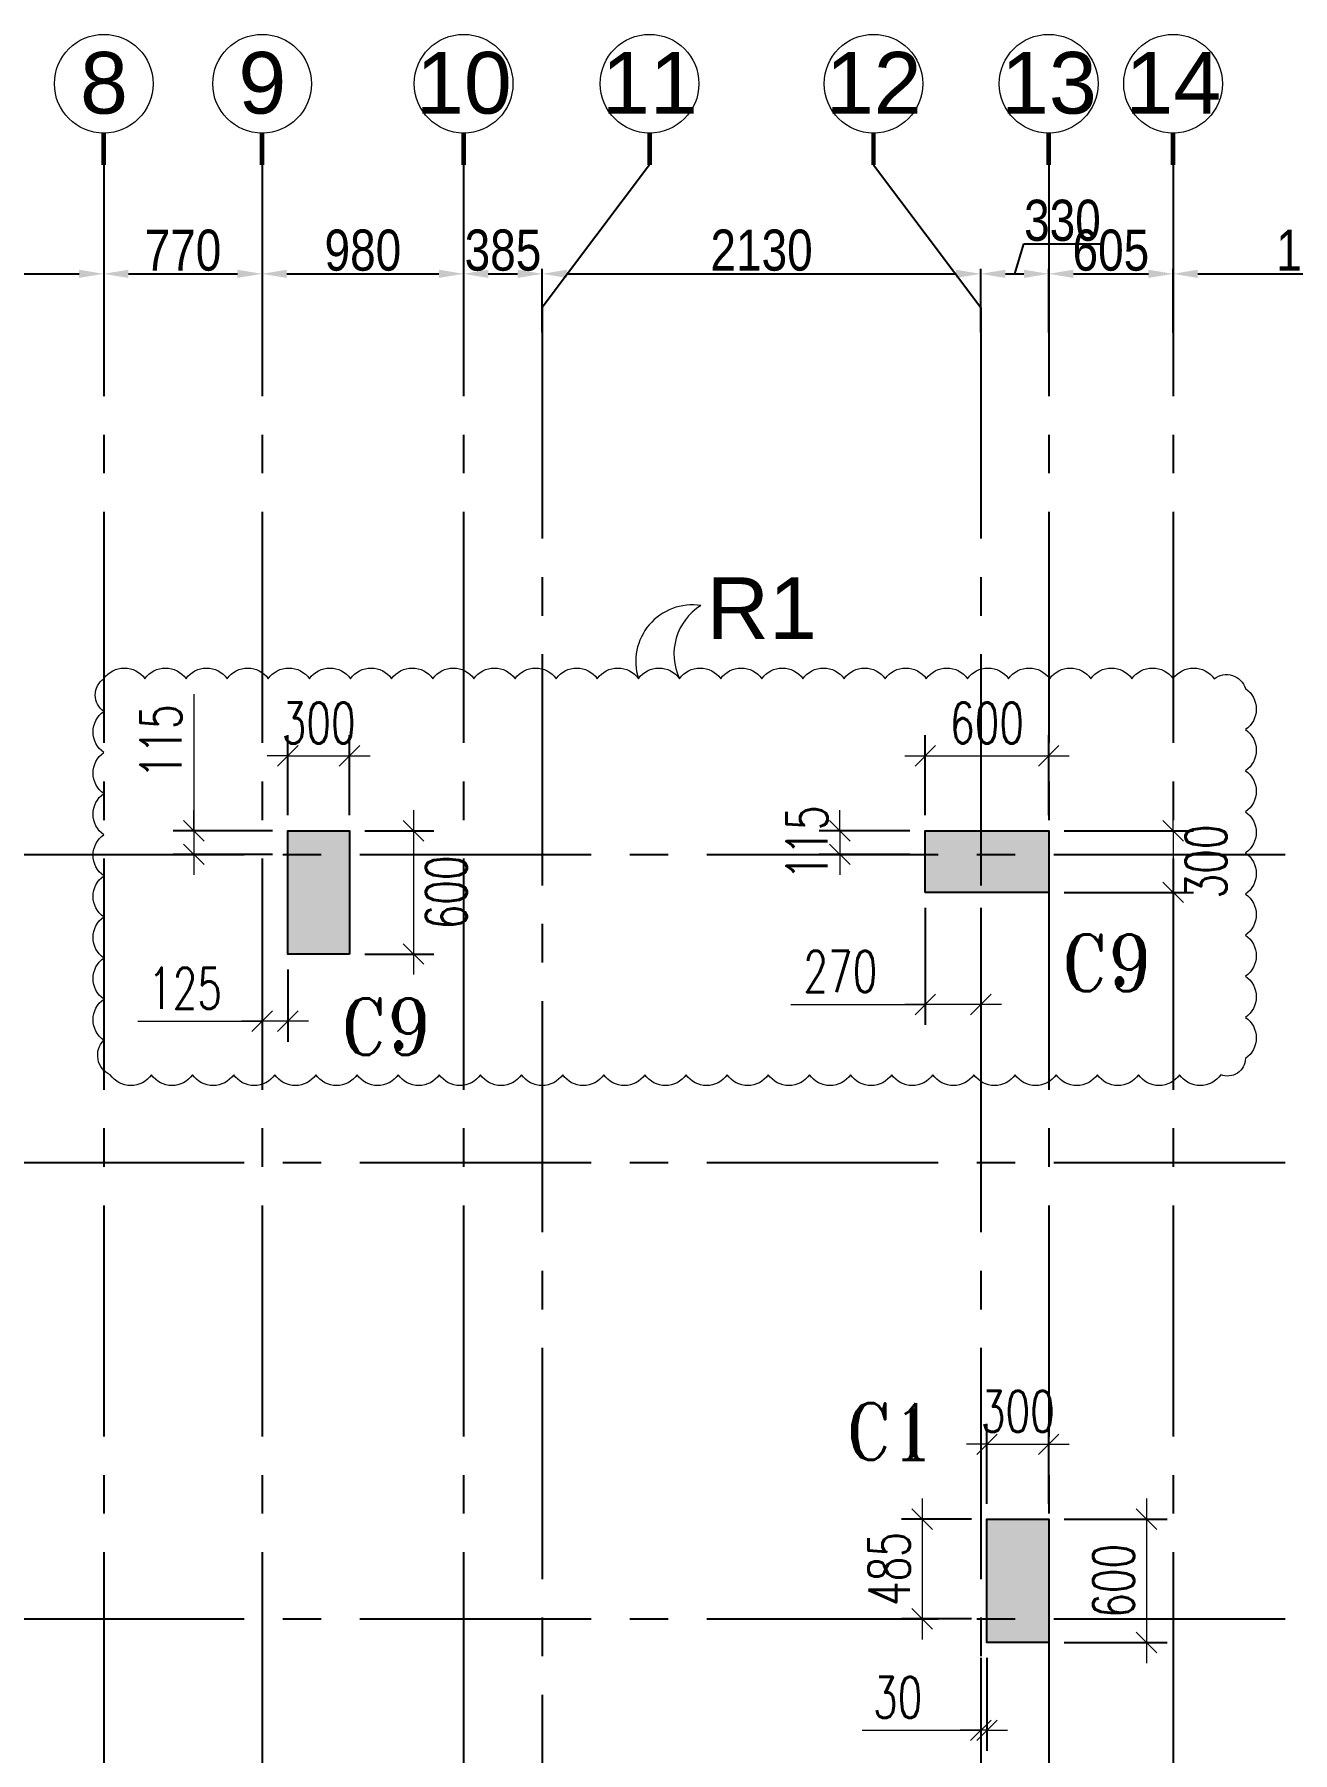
# Model space of a CAD drawing. Header units: millimetres. Extents: x 1363246 to 1691641, y -112430 to 78417.
# Drawn here: x 1379173 to 1385292, y -6960 to 1401 of the extents above; entities that cross this region are included whole.
import ezdxf
from ezdxf.enums import TextEntityAlignment as Align

# ---------------------------------------------------------------- set-up
doc = ezdxf.new("R2010")
doc.units = ezdxf.units.MM
doc.header["$LTSCALE"] = 500
doc.header["$MEASUREMENT"] = 0
doc.header["$PDMODE"] = 34
for name, pattern in [('CONTINOUS', [0]), ('DASHDOT', [1, 0.5, -0.25, 0, -0.25]), ('Site$0$CENTER2', [1.125, 0.75, -0.125, 0.125, -0.125])]:
    doc.linetypes.add(name, pattern=pattern)
doc.layers.get('Defpoints').update_dxf_attribs({"lineweight": 0})
for name, color, linetype, lineweight in [('ARWO', 1, 'Continuous', 18), ('COL. NO.', 1, 'DASHDOT', 15), ('CUT OUT', 1, 'Continuous', 13), ('dim-M', 1, 'Continuous', 15), ('GRID NO.', 7, 'Continuous', 20), ('S - SUNK', 251, 'Continuous', 0), ('TEXT2MM', 3, 'Continuous', 18), ('TOWER COL HATCH', 253, 'Continuous', 20)]:
    doc.layers.add(name, color=color, linetype=linetype, lineweight=lineweight)
for name, color, linetype in [('GLASS', 5, 'Continuous'), ('GRID', 7, 'Continuous'), ('GRID DIM', 7, 'Continuous'), ('TOWER AREA COLUMN.', 6, 'Continuous')]:
    doc.layers.add(name, color=color, linetype=linetype)
doc.styles.add('2MM', font='romans.shx', dxfattribs={"width": 0.7})
doc.styles.add('3mm', font='arial.ttf')
doc.styles.add('D50', font='arial.ttf', dxfattribs={"width": 0.8})
doc.styles.add('ROMANT', font='romant__.ttf', dxfattribs={"width": 0.9, "height": 600})
doc.dimstyles.new('INNER DIM', dxfattribs={"dimtxt": 200, "dimasz": 120, "dimexe": 25, "dimexo": 25, "dimgap": 12, "dimtad": 1, "dimdec": 0, "dimrnd": 5, "dimzin": 0, "dimdsep": 46, "dimtxsty": 'D50', "dimcen": 0.09, "dimdle": 25, "dimclrt": 6, "dimadec": 0, "dimazin": 0, "dimtfac": 1, "dimtdec": 0, "dimtofl": 0, "dimtmove": 1, "dimatfit": 3, "dimfxl": 0, "dimtolj": 1, "dimtzin": 0, "dimarcsym": 0})
doc.dimstyles.new('RAJESH', dxfattribs={"dimtxt": 200, "dimasz": 180, "dimexe": 100, "dimexo": 250, "dimgap": 50, "dimtad": 2, "dimdec": 0, "dimzin": 1, "dimdsep": 46, "dimtxsty": '2MM', "dimblk": 'OBLIQUE', "dimcen": 0, "dimdle": 100, "dimclrd": 1, "dimclre": 1, "dimclrt": 3, "dimadec": 0, "dimazin": 0, "dimtfac": 1, "dimtdec": 0, "dimtix": 1, "dimtmove": 2, "dimatfit": 3, "dimfxl": 0, "dimtolj": 1, "dimlwd": -1, "dimarcsym": 0})

# ---------------------------------------------------------------- blocks, each defined once
blk = doc.blocks.new('GRID MARK')
at = {"layer": 'GRID NO.', "const_width": 50}
blk.add_lwpolyline([(0, -541), (0, -891)], dxfattribs=at)
at = {"layer": 'GRID NO.'}
blk.add_circle((0, 0), 541, dxfattribs=at)
at = {"layer": 'GRID NO.', "style": 'D50', "width": 0.8}
blk.add_attdef('Y1', text='', height=500, dxfattribs=at).set_placement((-33, -267), align=Align.CENTER)
blk = doc.blocks.new('*D13')
at = {"layer": 'Defpoints', "color": 0, "linetype": 'Continuous', "transparency": 16777216}
for p in [(1377910.6, 258710.6), (1379510.6, 258634.5), (1379510.6, 258393.3)]:
    blk.add_point(p, dxfattribs=at)
at = {"layer": 'GRID DIM', "color": 0, "linetype": 'Continuous', "lineweight": -2, "transparency": 16777216}
for p, q in [((1377910.6, 258685.6), (1377910.6, 258368.3)), ((1379510.6, 258609.5), (1379510.6, 258368.3))]:
    blk.add_line(p, q, dxfattribs=at)
at = {"layer": 'GRID DIM', "linetype": 'Continuous', "lineweight": -2, "transparency": 16777216}
blk.add_line((1378030.6, 258393.3), (1379390.6, 258393.3), dxfattribs=at)
at = {"layer": 'GRID DIM', "linetype": 'Continuous', "transparency": 16777216}
for points in [[(1378030.6, 258413.3), (1378030.6, 258373.3), (1377910.6, 258393.3)], [(1379390.6, 258413.3), (1379390.6, 258373.3), (1379510.6, 258393.3)]]:
    blk.add_solid(points, dxfattribs=at)
at = {"layer": 'GRID DIM', "linetype": 'Continuous', "transparency": 16777216, "insert": (1378710.6, 258507.4), "char_height": 200, "attachment_point": 5, "style": 'D50'}
blk.add_mtext('\\A1;1600', dxfattribs=at)
blk = doc.blocks.new('*D14')
at = {"layer": 'Defpoints', "color": 0, "linetype": 'Continuous', "transparency": 16777216}
for p in [(1379510.6, 258634.5), (1380280.6, 258634.5), (1380280.6, 258393.3)]:
    blk.add_point(p, dxfattribs=at)
at = {"layer": 'GRID DIM', "color": 0, "linetype": 'Continuous', "lineweight": -2, "transparency": 16777216}
for p, q in [((1379510.6, 258609.5), (1379510.6, 258368.3)), ((1380280.6, 258609.5), (1380280.6, 258368.3))]:
    blk.add_line(p, q, dxfattribs=at)
at = {"layer": 'GRID DIM', "linetype": 'Continuous', "lineweight": -2, "transparency": 16777216}
blk.add_line((1379630.6, 258393.3), (1380160.6, 258393.3), dxfattribs=at)
at = {"layer": 'GRID DIM', "linetype": 'Continuous', "transparency": 16777216}
for points in [[(1379630.6, 258413.3), (1379630.6, 258373.3), (1379510.6, 258393.3)], [(1380160.6, 258413.3), (1380160.6, 258373.3), (1380280.6, 258393.3)]]:
    blk.add_solid(points, dxfattribs=at)
at = {"layer": 'GRID DIM', "linetype": 'Continuous', "transparency": 16777216, "insert": (1379895.6, 258507.4), "char_height": 200, "attachment_point": 5, "style": 'D50'}
blk.add_mtext('\\A1;770', dxfattribs=at)
blk = doc.blocks.new('*D15')
at = {"layer": 'Defpoints', "color": 0, "linetype": 'Continuous', "transparency": 16777216}
for p in [(1381260.6, 258716.7), (1380280.6, 258634.5), (1381260.6, 258393.3)]:
    blk.add_point(p, dxfattribs=at)
at = {"layer": 'GRID DIM', "color": 0, "linetype": 'Continuous', "lineweight": -2, "transparency": 16777216}
for p, q in [((1381260.6, 258691.7), (1381260.6, 258368.3)), ((1380280.6, 258609.5), (1380280.6, 258368.3))]:
    blk.add_line(p, q, dxfattribs=at)
at = {"layer": 'GRID DIM', "linetype": 'Continuous', "lineweight": -2, "transparency": 16777216}
blk.add_line((1380400.6, 258393.3), (1381140.6, 258393.3), dxfattribs=at)
at = {"layer": 'GRID DIM', "linetype": 'Continuous', "transparency": 16777216}
for points in [[(1380400.6, 258413.3), (1380400.6, 258373.3), (1380280.6, 258393.3)], [(1381140.6, 258413.3), (1381140.6, 258373.3), (1381260.6, 258393.3)]]:
    blk.add_solid(points, dxfattribs=at)
at = {"layer": 'GRID DIM', "linetype": 'Continuous', "transparency": 16777216, "insert": (1380770.6, 258507.4), "char_height": 200, "attachment_point": 5, "style": 'D50'}
blk.add_mtext('\\A1;980', dxfattribs=at)
blk = doc.blocks.new('*D16')
at = {"layer": 'Defpoints', "color": 0, "linetype": 'Continuous', "transparency": 16777216}
for p in [(1381260.6, 258716.7), (1381643.1, 258393.3), (1381643.1, 258082.3)]:
    blk.add_point(p, dxfattribs=at)
at = {"layer": 'GRID DIM', "color": 0, "linetype": 'Continuous', "lineweight": -2, "transparency": 16777216}
for p, q in [((1381260.6, 258691.7), (1381260.6, 258368.3)), ((1381643.1, 258107.3), (1381643.1, 258418.3))]:
    blk.add_line(p, q, dxfattribs=at)
at = {"layer": 'GRID DIM', "linetype": 'Continuous', "lineweight": -2, "transparency": 16777216}
blk.add_line((1381380.6, 258393.3), (1381523.1, 258393.3), dxfattribs=at)
at = {"layer": 'GRID DIM', "linetype": 'Continuous', "transparency": 16777216}
for points in [[(1381380.6, 258413.3), (1381380.6, 258373.3), (1381260.6, 258393.3)], [(1381523.1, 258413.3), (1381523.1, 258373.3), (1381643.1, 258393.3)]]:
    blk.add_solid(points, dxfattribs=at)
at = {"layer": 'GRID DIM', "linetype": 'Continuous', "transparency": 16777216, "insert": (1381451.9, 258507.5), "char_height": 200, "attachment_point": 5, "style": 'D50'}
blk.add_mtext('\\A1;385', dxfattribs=at)
blk = doc.blocks.new('*D17')
at = {"layer": 'Defpoints', "color": 0, "linetype": 'Continuous', "transparency": 16777216}
for p in [(1383775.6, 258393.3), (1381643.1, 258082.3), (1383775.6, 258082.3)]:
    blk.add_point(p, dxfattribs=at)
at = {"layer": 'GRID DIM', "color": 0, "linetype": 'Continuous', "lineweight": -2, "transparency": 16777216}
for p, q in [((1381643.1, 258107.3), (1381643.1, 258418.3)), ((1383775.6, 258107.3), (1383775.6, 258418.3))]:
    blk.add_line(p, q, dxfattribs=at)
at = {"layer": 'GRID DIM', "linetype": 'Continuous', "lineweight": -2, "transparency": 16777216}
blk.add_line((1381763.1, 258393.3), (1383655.6, 258393.3), dxfattribs=at)
at = {"layer": 'GRID DIM', "linetype": 'Continuous', "transparency": 16777216}
for points in [[(1381763.1, 258413.3), (1381763.1, 258373.3), (1381643.1, 258393.3)], [(1383655.6, 258413.3), (1383655.6, 258373.3), (1383775.6, 258393.3)]]:
    blk.add_solid(points, dxfattribs=at)
at = {"layer": 'GRID DIM', "linetype": 'Continuous', "transparency": 16777216, "insert": (1382709.4, 258507.5), "char_height": 200, "attachment_point": 5, "style": 'D50'}
blk.add_mtext('\\A1;2130', dxfattribs=at)
blk = doc.blocks.new('*D18')
at = {"layer": 'Defpoints', "color": 0, "linetype": 'Continuous', "transparency": 16777216}
for p in [(1384105.6, 258393.3), (1383775.6, 258082.3), (1384105.6, 258082.3)]:
    blk.add_point(p, dxfattribs=at)
at = {"layer": 'GRID DIM', "linetype": 'Continuous', "lineweight": -2, "transparency": 16777216}
for p, q in [((1383940.6, 258393.3), (1383984.2, 258538.5)), ((1383984.2, 258538.5), (1384361, 258538.5)), ((1383895.6, 258393.3), (1383985.6, 258393.3))]:
    blk.add_line(p, q, dxfattribs=at)
at = {"layer": 'GRID DIM', "color": 0, "linetype": 'Continuous', "lineweight": -2, "transparency": 16777216}
for p, q in [((1383775.6, 258107.3), (1383775.6, 258418.3)), ((1384105.6, 258107.3), (1384105.6, 258418.3))]:
    blk.add_line(p, q, dxfattribs=at)
at = {"layer": 'GRID DIM', "linetype": 'Continuous', "transparency": 16777216}
for points in [[(1383895.6, 258413.3), (1383895.6, 258373.3), (1383775.6, 258393.3)], [(1383985.6, 258413.3), (1383985.6, 258373.3), (1384105.6, 258393.3)]]:
    blk.add_solid(points, dxfattribs=at)
at = {"layer": 'GRID DIM', "linetype": 'Continuous', "transparency": 16777216, "insert": (1384172.6, 258652.6), "char_height": 200, "attachment_point": 5, "style": 'D50'}
blk.add_mtext('\\A1;330', dxfattribs=at)
blk = doc.blocks.new('*D19')
at = {"layer": 'Defpoints', "color": 0, "linetype": 'Continuous', "transparency": 16777216}
for p in [(1384710.6, 258393.3), (1384105.6, 258082.3), (1384710.6, 258082.3)]:
    blk.add_point(p, dxfattribs=at)
at = {"layer": 'GRID DIM', "color": 0, "linetype": 'Continuous', "lineweight": -2, "transparency": 16777216}
for p, q in [((1384105.6, 258107.3), (1384105.6, 258418.3)), ((1384710.6, 258107.3), (1384710.6, 258418.3))]:
    blk.add_line(p, q, dxfattribs=at)
at = {"layer": 'GRID DIM', "linetype": 'Continuous', "lineweight": -2, "transparency": 16777216}
blk.add_line((1384225.6, 258393.3), (1384590.6, 258393.3), dxfattribs=at)
at = {"layer": 'GRID DIM', "linetype": 'Continuous', "transparency": 16777216}
for points in [[(1384225.6, 258413.3), (1384225.6, 258373.3), (1384105.6, 258393.3)], [(1384590.6, 258413.3), (1384590.6, 258373.3), (1384710.6, 258393.3)]]:
    blk.add_solid(points, dxfattribs=at)
at = {"layer": 'GRID DIM', "linetype": 'Continuous', "transparency": 16777216, "insert": (1384408.1, 258507.4), "char_height": 200, "attachment_point": 5, "style": 'D50'}
blk.add_mtext('\\A1;605', dxfattribs=at)
blk = doc.blocks.new('*D20')
at = {"layer": 'Defpoints', "color": 0, "linetype": 'Continuous', "transparency": 16777216}
for p in [(1386210.6, 258393.3), (1386210.6, 258155.3), (1384710.6, 258082.3)]:
    blk.add_point(p, dxfattribs=at)
at = {"layer": 'GRID DIM', "color": 0, "linetype": 'Continuous', "lineweight": -2, "transparency": 16777216}
for p, q in [((1384710.6, 258107.3), (1384710.6, 258418.3)), ((1386210.6, 258180.3), (1386210.6, 258418.3))]:
    blk.add_line(p, q, dxfattribs=at)
at = {"layer": 'GRID DIM', "linetype": 'Continuous', "lineweight": -2, "transparency": 16777216}
blk.add_line((1384830.6, 258393.3), (1386090.6, 258393.3), dxfattribs=at)
at = {"layer": 'GRID DIM', "linetype": 'Continuous', "transparency": 16777216}
for points in [[(1384830.6, 258413.3), (1384830.6, 258373.3), (1384710.6, 258393.3)], [(1386090.6, 258413.3), (1386090.6, 258373.3), (1386210.6, 258393.3)]]:
    blk.add_solid(points, dxfattribs=at)
at = {"layer": 'GRID DIM', "linetype": 'Continuous', "transparency": 16777216, "insert": (1385460.6, 258507.4), "char_height": 200, "attachment_point": 5, "style": 'D50'}
blk.add_mtext('\\A1;1500', dxfattribs=at)
blk = doc.blocks.new('3tgra')
at = {"layer": 'TOWER COL HATCH'}
h = blk.add_hatch(color=253, dxfattribs=at)
h.dxf.hatch_style = 1
h.paths.add_polyline_path([(1380705.6, 94541.6), (1380405.6, 94541.6), (1380405.6, 95141.6), (1380705.6, 95141.6)])
h = blk.add_hatch(color=253, dxfattribs=at)
h.dxf.hatch_style = 1
h.paths.add_polyline_path([(1383505.6, 94841.6), (1383505.6, 95141.6), (1384105.6, 95141.6), (1384105.6, 94841.6)])
h = blk.add_hatch(color=253, dxfattribs=at)
h.dxf.hatch_style = 1
h.paths.add_polyline_path([(1384105.6, 91191.6), (1383805.6, 91191.6), (1383805.6, 91791.6), (1384105.6, 91791.6)])
at = {"layer": 'TOWER AREA COLUMN.', "color": 4}
for points in [[(1380705.6, 94541.6), (1380405.6, 94541.6), (1380405.6, 95141.6), (1380705.6, 95141.6)], [(1383505.6, 94841.6), (1383505.6, 95141.6), (1384105.6, 95141.6), (1384105.6, 94841.6)], [(1384105.6, 91191.6), (1383805.6, 91191.6), (1383805.6, 91791.6), (1384105.6, 91791.6)]]:
    blk.add_lwpolyline(points, close=True, dxfattribs=at)
blk = doc.blocks.new('_Oblique')
at = {"color": 0, "linetype": 'ByBlock', "lineweight": -2}
blk.add_line((-0.5, -0.5), (0.5, 0.5), dxfattribs=at)
blk = doc.blocks.new('*D570')
at = {"layer": 'Defpoints', "color": 0, "ltscale": 100, "transparency": 16777216}
for p in [(1380705.6, -2109.5), (1380405.6, -2473.9), (1380705.6, -2473.9)]:
    blk.add_point(p, dxfattribs=at)
at = {"layer": 'dim-M', "color": 1, "lineweight": -2, "ltscale": 100, "transparency": 16777216}
for p, q in [((1380405.6, -2398.9), (1380405.6, -2009.5)), ((1380705.6, -2398.9), (1380705.6, -2009.5))]:
    blk.add_line(p, q, dxfattribs=at)
at = {"layer": 'dim-M', "color": 1, "ltscale": 100, "transparency": 16777216}
for p, q in [((1380405.6, -2109.5), (1380305.6, -2109.5)), ((1380405.6, -2109.5), (1380705.6, -2109.5)), ((1380705.6, -2109.5), (1380805.6, -2109.5))]:
    blk.add_line(p, q, dxfattribs=at)
at = {"layer": 'dim-M', "color": 1, "ltscale": 100, "transparency": 16777216, "xscale": 100, "yscale": 100, "zscale": 100}
blk.add_blockref('_Oblique', (1380405.6, -2109.5), dxfattribs=at)
at = {"layer": 'dim-M', "color": 1, "ltscale": 100, "transparency": 16777216, "xscale": 100, "yscale": 100, "zscale": 100, "rotation": 180}
blk.add_blockref('_Oblique', (1380705.6, -2109.5), dxfattribs=at)
at = {"layer": 'dim-M', "color": 3, "ltscale": 100, "transparency": 16777216, "insert": (1380555.6, -1949.5), "char_height": 200, "attachment_point": 5, "style": '2MM'}
blk.add_mtext('\\A1;300', dxfattribs=at)
blk = doc.blocks.new('*D571')
at = {"layer": 'Defpoints', "color": 0, "ltscale": 100, "transparency": 16777216}
for p in [(1380705.6, -2473.9), (1380705.6, -3073.9), (1381016.3, -3073.9)]:
    blk.add_point(p, dxfattribs=at)
at = {"layer": 'dim-M', "color": 1, "ltscale": 100, "transparency": 16777216}
blk.add_line((1381016.3, -2373.9), (1381016.3, -3173.9), dxfattribs=at)
at = {"layer": 'dim-M', "color": 1, "lineweight": -2, "ltscale": 100, "transparency": 16777216}
for p, q in [((1380780.6, -2473.9), (1381116.3, -2473.9)), ((1380780.6, -3073.9), (1381116.3, -3073.9))]:
    blk.add_line(p, q, dxfattribs=at)
at = {"layer": 'dim-M', "color": 1, "ltscale": 100, "transparency": 16777216, "xscale": 100, "yscale": 100, "zscale": 100}
for p, rotation in [((1381016.3, -2473.9), 90), ((1381016.3, -3073.9), 270)]:
    blk.add_blockref('_Oblique', p, dxfattribs=dict(at, rotation=rotation))
at = {"layer": 'dim-M', "color": 3, "ltscale": 100, "transparency": 16777216, "insert": (1381176.3, -2773.9), "char_height": 200, "attachment_point": 5, "rotation": 90, "style": '2MM'}
blk.add_mtext('\\A1;600', dxfattribs=at)
blk = doc.blocks.new('*D572')
at = {"layer": 'Defpoints', "color": 0, "ltscale": 100, "transparency": 16777216}
for p in [(1380405.6, -2473.9), (1379948.5, -2588.9), (1380405.6, -2588.9)]:
    blk.add_point(p, dxfattribs=at)
at = {"layer": 'dim-M', "color": 1, "ltscale": 100, "transparency": 16777216}
for p, q in [((1379948.5, -1808.8), (1379948.5, -2473.9)), ((1379948.5, -2473.9), (1379948.5, -2373.9)), ((1379948.5, -2473.9), (1379948.5, -2588.9)), ((1379948.5, -2473.9), (1379948.5, -2588.9)), ((1379948.5, -2588.9), (1379948.5, -2688.9))]:
    blk.add_line(p, q, dxfattribs=at)
at = {"layer": 'dim-M', "color": 1, "lineweight": -2, "ltscale": 100, "transparency": 16777216}
for p, q in [((1380330.6, -2473.9), (1379848.5, -2473.9)), ((1380330.6, -2588.9), (1379848.5, -2588.9))]:
    blk.add_line(p, q, dxfattribs=at)
at = {"layer": 'dim-M', "color": 1, "ltscale": 100, "transparency": 16777216, "xscale": 100, "yscale": 100, "zscale": 100}
for p, rotation in [((1379948.5, -2473.9), 270), ((1379948.5, -2588.9), 90)]:
    blk.add_blockref('_Oblique', p, dxfattribs=dict(at, rotation=rotation))
at = {"layer": 'dim-M', "color": 3, "ltscale": 100, "transparency": 16777216, "insert": (1379788.5, -2038.8), "char_height": 200, "attachment_point": 5, "rotation": 90, "style": '2MM'}
blk.add_mtext('\\A1;115', dxfattribs=at)
blk = doc.blocks.new('*D573')
at = {"layer": 'Defpoints', "color": 0, "ltscale": 100, "transparency": 16777216}
for p in [(1380280.6, -3073.9), (1380405.6, -3073.9), (1380280.6, -3401)]:
    blk.add_point(p, dxfattribs=at)
at = {"layer": 'dim-M', "color": 1, "lineweight": -2, "ltscale": 100, "transparency": 16777216}
for p, q in [((1380280.6, -3148.9), (1380280.6, -3501)), ((1380405.6, -3148.9), (1380405.6, -3501))]:
    blk.add_line(p, q, dxfattribs=at)
at = {"layer": 'dim-M', "color": 1, "ltscale": 100, "transparency": 16777216}
for p, q in [((1379675.6, -3401), (1380280.6, -3401)), ((1380505.6, -3401), (1380180.6, -3401))]:
    blk.add_line(p, q, dxfattribs=at)
at = {"layer": 'dim-M', "color": 1, "ltscale": 100, "transparency": 16777216, "xscale": 100, "yscale": 100, "zscale": 100, "rotation": 180}
blk.add_blockref('_Oblique', (1380280.6, -3401), dxfattribs=at)
at = {"layer": 'dim-M', "color": 1, "ltscale": 100, "transparency": 16777216, "xscale": 100, "yscale": 100, "zscale": 100}
blk.add_blockref('_Oblique', (1380405.6, -3401), dxfattribs=at)
at = {"layer": 'dim-M', "color": 3, "ltscale": 100, "transparency": 16777216, "insert": (1379905.6, -3241), "char_height": 200, "attachment_point": 5, "style": '2MM'}
blk.add_mtext('\\A1;125', dxfattribs=at)
blk = doc.blocks.new('*D574')
at = {"layer": 'Defpoints', "color": 0, "ltscale": 100, "transparency": 16777216}
for p in [(1384105.6, -2109.5), (1383505.6, -2473.9), (1384105.6, -2473.9)]:
    blk.add_point(p, dxfattribs=at)
at = {"layer": 'dim-M', "color": 1, "lineweight": -2, "ltscale": 100, "transparency": 16777216}
for p, q in [((1383505.6, -2398.9), (1383505.6, -2009.5)), ((1384105.6, -2398.9), (1384105.6, -2009.5))]:
    blk.add_line(p, q, dxfattribs=at)
at = {"layer": 'dim-M', "color": 1, "ltscale": 100, "transparency": 16777216}
blk.add_line((1383405.6, -2109.5), (1384205.6, -2109.5), dxfattribs=at)
at = {"layer": 'dim-M', "color": 1, "ltscale": 100, "transparency": 16777216, "xscale": 100, "yscale": 100, "zscale": 100, "rotation": 180}
blk.add_blockref('_Oblique', (1383505.6, -2109.5), dxfattribs=at)
at = {"layer": 'dim-M', "color": 1, "ltscale": 100, "transparency": 16777216, "xscale": 100, "yscale": 100, "zscale": 100}
blk.add_blockref('_Oblique', (1384105.6, -2109.5), dxfattribs=at)
at = {"layer": 'dim-M', "color": 3, "ltscale": 100, "transparency": 16777216, "insert": (1383805.6, -1949.5), "char_height": 200, "attachment_point": 5, "style": '2MM'}
blk.add_mtext('\\A1;600', dxfattribs=at)
blk = doc.blocks.new('*D575')
at = {"layer": 'Defpoints', "color": 0, "ltscale": 100, "transparency": 16777216}
for p in [(1384105.6, -2473.9), (1384105.6, -2773.9), (1384710.6, -2773.9)]:
    blk.add_point(p, dxfattribs=at)
at = {"layer": 'dim-M', "color": 1, "ltscale": 100, "transparency": 16777216}
for p, q in [((1384710.6, -2473.9), (1384710.6, -2373.9)), ((1384710.6, -2473.9), (1384710.6, -2773.9)), ((1384710.6, -2773.9), (1384710.6, -2873.9))]:
    blk.add_line(p, q, dxfattribs=at)
at = {"layer": 'dim-M', "color": 1, "lineweight": -2, "ltscale": 100, "transparency": 16777216}
for p, q in [((1384180.6, -2473.9), (1384810.6, -2473.9)), ((1384180.6, -2773.9), (1384810.6, -2773.9))]:
    blk.add_line(p, q, dxfattribs=at)
at = {"layer": 'dim-M', "color": 1, "ltscale": 100, "transparency": 16777216, "xscale": 100, "yscale": 100, "zscale": 100}
for p, rotation in [((1384710.6, -2473.9), 270), ((1384710.6, -2773.9), 90)]:
    blk.add_blockref('_Oblique', p, dxfattribs=dict(at, rotation=rotation))
at = {"layer": 'dim-M', "color": 3, "ltscale": 100, "transparency": 16777216, "insert": (1384870.6, -2623.9), "char_height": 200, "attachment_point": 5, "rotation": 90, "style": '2MM'}
blk.add_mtext('\\A1;300', dxfattribs=at)
blk = doc.blocks.new('*D576')
at = {"layer": 'Defpoints', "color": 0, "ltscale": 100, "transparency": 16777216}
for p in [(1383505.6, -2473.9), (1383090.1, -2588.9), (1383505.6, -2588.9)]:
    blk.add_point(p, dxfattribs=at)
at = {"layer": 'dim-M', "color": 1, "ltscale": 100, "transparency": 16777216}
for p, q in [((1383090.1, -2473.9), (1383090.1, -2373.9)), ((1383090.1, -2473.9), (1383090.1, -2588.9)), ((1383090.1, -2588.9), (1383090.1, -2688.9))]:
    blk.add_line(p, q, dxfattribs=at)
at = {"layer": 'dim-M', "color": 1, "lineweight": -2, "ltscale": 100, "transparency": 16777216}
for p, q in [((1383430.6, -2473.9), (1382990.1, -2473.9)), ((1383430.6, -2588.9), (1382990.1, -2588.9))]:
    blk.add_line(p, q, dxfattribs=at)
at = {"layer": 'dim-M', "color": 1, "ltscale": 100, "transparency": 16777216, "xscale": 100, "yscale": 100, "zscale": 100}
for p, rotation in [((1383090.1, -2473.9), 270), ((1383090.1, -2588.9), 90)]:
    blk.add_blockref('_Oblique', p, dxfattribs=dict(at, rotation=rotation))
at = {"layer": 'dim-M', "color": 3, "ltscale": 100, "transparency": 16777216, "insert": (1382930.1, -2531.4), "char_height": 200, "attachment_point": 5, "rotation": 90, "style": '2MM'}
blk.add_mtext('\\A1;115', dxfattribs=at)
blk = doc.blocks.new('*D577')
at = {"layer": 'Defpoints', "color": 0, "ltscale": 100, "transparency": 16777216}
for p in [(1383505.6, -2773.9), (1383775.6, -2773.9), (1383505.6, -3318.9)]:
    blk.add_point(p, dxfattribs=at)
at = {"layer": 'dim-M', "color": 1, "lineweight": -2, "ltscale": 100, "transparency": 16777216}
for p, q in [((1383505.6, -2848.9), (1383505.6, -3418.9)), ((1383775.6, -2848.9), (1383775.6, -3418.9))]:
    blk.add_line(p, q, dxfattribs=at)
at = {"layer": 'dim-M', "color": 1, "ltscale": 100, "transparency": 16777216}
for p, q in [((1382852.5, -3318.9), (1383505.6, -3318.9)), ((1383875.6, -3318.9), (1383405.6, -3318.9))]:
    blk.add_line(p, q, dxfattribs=at)
at = {"layer": 'dim-M', "color": 1, "ltscale": 100, "transparency": 16777216, "xscale": 100, "yscale": 100, "zscale": 100, "rotation": 180}
blk.add_blockref('_Oblique', (1383505.6, -3318.9), dxfattribs=at)
at = {"layer": 'dim-M', "color": 1, "ltscale": 100, "transparency": 16777216, "xscale": 100, "yscale": 100, "zscale": 100}
blk.add_blockref('_Oblique', (1383775.6, -3318.9), dxfattribs=at)
at = {"layer": 'dim-M', "color": 3, "ltscale": 100, "transparency": 16777216, "insert": (1383092.5, -3158.9), "char_height": 200, "attachment_point": 5, "style": '2MM'}
blk.add_mtext('\\A1;270', dxfattribs=at)
blk = doc.blocks.new('*D503')
at = {"layer": 'Defpoints', "color": 0, "ltscale": 100, "transparency": 16777216}
for p in [(1384105.6, -5459.5), (1383805.6, -5823.9), (1384105.6, -5823.9)]:
    blk.add_point(p, dxfattribs=at)
at = {"layer": 'dim-M', "color": 1, "lineweight": -2, "ltscale": 100, "transparency": 16777216}
for p, q in [((1383805.6, -5748.9), (1383805.6, -5359.5)), ((1384105.6, -5748.9), (1384105.6, -5359.5))]:
    blk.add_line(p, q, dxfattribs=at)
at = {"layer": 'dim-M', "color": 1, "ltscale": 100, "transparency": 16777216}
for p, q in [((1383805.6, -5459.5), (1383705.6, -5459.5)), ((1383805.6, -5459.5), (1384105.6, -5459.5)), ((1384105.6, -5459.5), (1384205.6, -5459.5))]:
    blk.add_line(p, q, dxfattribs=at)
at = {"layer": 'dim-M', "color": 1, "ltscale": 100, "transparency": 16777216, "xscale": 100, "yscale": 100, "zscale": 100}
blk.add_blockref('_Oblique', (1383805.6, -5459.5), dxfattribs=at)
at = {"layer": 'dim-M', "color": 1, "ltscale": 100, "transparency": 16777216, "xscale": 100, "yscale": 100, "zscale": 100, "rotation": 180}
blk.add_blockref('_Oblique', (1384105.6, -5459.5), dxfattribs=at)
at = {"layer": 'dim-M', "color": 3, "ltscale": 100, "transparency": 16777216, "insert": (1383955.6, -5299.5), "char_height": 200, "attachment_point": 5, "style": '2MM'}
blk.add_mtext('\\A1;300', dxfattribs=at)
blk = doc.blocks.new('*D504')
at = {"layer": 'Defpoints', "color": 0, "ltscale": 100, "transparency": 16777216}
for p in [(1384105.6, -5823.9), (1384105.6, -6423.9), (1384581.3, -6423.9)]:
    blk.add_point(p, dxfattribs=at)
at = {"layer": 'dim-M', "color": 1, "ltscale": 100, "transparency": 16777216}
blk.add_line((1384581.3, -5723.9), (1384581.3, -6523.9), dxfattribs=at)
at = {"layer": 'dim-M', "color": 1, "lineweight": -2, "ltscale": 100, "transparency": 16777216}
for p, q in [((1384180.6, -5823.9), (1384681.3, -5823.9)), ((1384180.6, -6423.9), (1384681.3, -6423.9))]:
    blk.add_line(p, q, dxfattribs=at)
at = {"layer": 'dim-M', "color": 1, "ltscale": 100, "transparency": 16777216, "xscale": 100, "yscale": 100, "zscale": 100}
for p, rotation in [((1384581.3, -5823.9), 90), ((1384581.3, -6423.9), 270)]:
    blk.add_blockref('_Oblique', p, dxfattribs=dict(at, rotation=rotation))
at = {"layer": 'dim-M', "color": 3, "ltscale": 100, "transparency": 16777216, "insert": (1384421.3, -6123.9), "char_height": 200, "attachment_point": 5, "rotation": 90, "style": '2MM'}
blk.add_mtext('\\A1;600', dxfattribs=at)
blk = doc.blocks.new('*D505')
at = {"layer": 'Defpoints', "color": 0, "ltscale": 100, "transparency": 16777216}
for p in [(1383805.6, -5823.9), (1383490.1, -6308.8), (1383805.6, -6308.8)]:
    blk.add_point(p, dxfattribs=at)
at = {"layer": 'dim-M', "color": 1, "ltscale": 100, "transparency": 16777216}
blk.add_line((1383490.1, -5723.9), (1383490.1, -6408.8), dxfattribs=at)
at = {"layer": 'dim-M', "color": 1, "lineweight": -2, "ltscale": 100, "transparency": 16777216}
for p, q in [((1383730.6, -5823.9), (1383390.1, -5823.9)), ((1383730.6, -6308.8), (1383390.1, -6308.8))]:
    blk.add_line(p, q, dxfattribs=at)
at = {"layer": 'dim-M', "color": 1, "ltscale": 100, "transparency": 16777216, "xscale": 100, "yscale": 100, "zscale": 100}
for p, rotation in [((1383490.1, -5823.9), 90), ((1383490.1, -6308.8), 270)]:
    blk.add_blockref('_Oblique', p, dxfattribs=dict(at, rotation=rotation))
at = {"layer": 'dim-M', "color": 3, "ltscale": 100, "transparency": 16777216, "insert": (1383330.1, -6066.3), "char_height": 200, "attachment_point": 5, "rotation": 90, "style": '2MM'}
blk.add_mtext('\\A1;485', dxfattribs=at)
blk = doc.blocks.new('*D506')
at = {"layer": 'Defpoints', "color": 0, "ltscale": 100, "transparency": 16777216}
for p in [(1383775.6, -6423.9), (1383805.6, -6423.9), (1383775.6, -6851)]:
    blk.add_point(p, dxfattribs=at)
at = {"layer": 'dim-M', "color": 1, "lineweight": -2, "ltscale": 100, "transparency": 16777216}
for p, q in [((1383775.6, -6498.9), (1383775.6, -6951)), ((1383805.6, -6498.9), (1383805.6, -6951))]:
    blk.add_line(p, q, dxfattribs=at)
at = {"layer": 'dim-M', "color": 1, "ltscale": 100, "transparency": 16777216}
for p, q in [((1383198, -6851), (1383775.6, -6851)), ((1383775.6, -6851), (1383675.6, -6851)), ((1383805.6, -6851), (1383775.6, -6851)), ((1383805.6, -6851), (1383775.6, -6851)), ((1383805.6, -6851), (1383905.6, -6851))]:
    blk.add_line(p, q, dxfattribs=at)
at = {"layer": 'dim-M', "color": 1, "ltscale": 100, "transparency": 16777216, "xscale": 100, "yscale": 100, "zscale": 100}
blk.add_blockref('_Oblique', (1383775.6, -6851), dxfattribs=at)
at = {"layer": 'dim-M', "color": 1, "ltscale": 100, "transparency": 16777216, "xscale": 100, "yscale": 100, "zscale": 100, "rotation": 180}
blk.add_blockref('_Oblique', (1383805.6, -6851), dxfattribs=at)
at = {"layer": 'dim-M', "color": 3, "ltscale": 100, "transparency": 16777216, "insert": (1383371.4, -6691), "char_height": 200, "attachment_point": 5, "style": '2MM'}
blk.add_mtext('\\A1;30', dxfattribs=at)
blk = doc.blocks.new('EEE')
at = {"layer": 'GRID', "color": 16, "linetype": 'Site$0$CENTER2', "ltscale": 3}
for points in [[(1379510.6, 258923.2), (1379510.6, 223711.9)], [(1380280.6, 258923.2), (1380280.6, 223711.9)], [(1381260.6, 258923.2), (1381260.6, 223711.9)], [(1382164.8, 258923.2), (1381643.1, 258229.8), (1381643.1, 223711.9)], [(1383253.9, 258923.2), (1383775.6, 258229.8), (1383775.6, 223711.9)], [(1384105.6, 258923.2), (1384105.6, 223711.9)], [(1384710.6, 258923.2), (1384710.6, 223711.9)], [(1363880.9, 255568.6), (1442964.5, 255568.6)], [(1363880.9, 254068.6), (1442964.5, 254068.6)], [(1363880.9, 251848.8), (1442964.5, 251848.8)]]:
    blk.add_lwpolyline(points, dxfattribs=at)
at = {"layer": 'GRID NO.'}
ref = blk.add_blockref('GRID MARK', (1379510.6, 259318.5), dxfattribs=dict(at, xscale=0.4435200000032785, yscale=0.4435200000032785, zscale=0.4435200000032785))
ref.add_attrib('Y1', '8', dxfattribs={"height": 300, "style": 'D50'}).set_placement((1379511.7, 259172.9), align=Align.CENTER)
ref = blk.add_blockref('GRID MARK', (1380280.6, 259318.5), dxfattribs=dict(at, xscale=0.4435200000032785, yscale=0.4435200000032785, zscale=0.4435200000032785))
ref.add_attrib('Y1', '9', dxfattribs={"height": 300, "style": 'D50'}).set_placement((1380281.7, 259172.9), align=Align.CENTER)
ref = blk.add_blockref('GRID MARK', (1381260.6, 259318.5), dxfattribs=dict(at, xscale=0.4435200000032785, yscale=0.4435200000032785, zscale=0.4435200000032785))
ref.add_attrib('Y1', '10', dxfattribs={"height": 300, "style": 'D50'}).set_placement((1381261.7, 259172.9), align=Align.CENTER)
ref = blk.add_blockref('GRID MARK', (1382164.8, 259318.5), dxfattribs=dict(at, xscale=0.4435200000032785, yscale=0.4435200000032785, zscale=0.4435200000032785))
ref.add_attrib('Y1', '11', dxfattribs={"height": 300, "style": 'D50'}).set_placement((1382165.9, 259172.9), align=Align.CENTER)
ref = blk.add_blockref('GRID MARK', (1383253.9, 259318.5), dxfattribs=dict(at, xscale=0.4435200000032785, yscale=0.4435200000032785, zscale=0.4435200000032785))
ref.add_attrib('Y1', '12', dxfattribs={"height": 300, "style": 'D50'}).set_placement((1383255, 259172.9), align=Align.CENTER)
ref = blk.add_blockref('GRID MARK', (1384105.6, 259318.5), dxfattribs=dict(at, xscale=0.4435200000032785, yscale=0.4435200000032785, zscale=0.4435200000032785))
ref.add_attrib('Y1', '13', dxfattribs={"height": 300, "style": 'D50'}).set_placement((1384106.7, 259172.9), align=Align.CENTER)
ref = blk.add_blockref('GRID MARK', (1384710.6, 259318.5), dxfattribs=dict(at, xscale=0.4435200000032785, yscale=0.4435200000032785, zscale=0.4435200000032785))
ref.add_attrib('Y1', '14', dxfattribs={"height": 300, "style": 'D50'}).set_placement((1384711.7, 259172.9), align=Align.CENTER)
at = {"layer": 'GRID DIM', "color": 0, "linetype": 'Continuous'}
for base, p1, p2, picture, middle in [((1384105.6, 258393.3), (1383775.6, 258082.3), (1384105.6, 258082.3), '*D18', (1383996.2, 258652.6)), ((1379510.6, 258393.3), (1377910.6, 258710.6), (1379510.6, 258634.5), '*D13', (1378710.6, 258507.4)), ((1381260.6, 258393.3), (1380280.6, 258634.5), (1381260.6, 258716.7), '*D15', (1380770.6, 258507.4)), ((1381643.130711, 258393.277289), (1381260.63071, 258716.710013), (1381643.130711, 258082.342293), '*D16', (1381451.880711, 258507.460099)), ((1380280.6, 258393.3), (1379510.6, 258634.5), (1380280.6, 258634.5), '*D14', (1379895.6, 258507.4)), ((1383775.6307114, 258393.2772886), (1381643.1307114, 258082.3422927), (1383775.6307114, 258082.3422927), '*D17', (1382709.3807114, 258507.460099)), ((1384710.6, 258393.3), (1384105.6, 258082.3), (1384710.6, 258082.3), '*D19', (1384408.1, 258507.4)), ((1386210.6, 258393.3), (1384710.6, 258082.3), (1386210.6, 258155.3), '*D20', (1385460.6, 258507.4))]:
    dim = blk.add_linear_dim(base=base, p1=p1, p2=p2, dimstyle='INNER DIM', override={"dimclrd": 256, "dimclrt": 256}, dxfattribs=at)
    dim.commit()
    dim.dimension.update_dxf_attribs({"geometry": picture, "text_midpoint": middle})

msp = doc.modelspace()

# ---------------------------------------------------------------- linework, layer by layer
at = {"layer": 'ARWO', "color": 1}
msp.add_lwpolyline([(1379510.6, -1734.2, -0.520567), (1379710.6, -1734.2, -0.520567), (1379910.6, -1734.2, -0.520567), (1380110.6, -1734.2, -0.520567), (1380310.6, -1734.2, -0.520567), (1380510.6, -1734.2, -0.520567), (1380710.6, -1734.2, -0.520567), (1380910.6, -1734.2, -0.520567), (1381110.6, -1734.2, -0.520567), (1381310.6, -1734.2, -0.520567), (1381510.6, -1734.2, -0.520567), (1381710.6, -1734.2, -0.520567), (1381910.6, -1734.2, -0.520567), (1382110.6, -1734.2, -0.520567), (1382310.6, -1734.2, -0.520567), (1382510.6, -1734.2, -0.520567), (1382710.6, -1734.2, -0.520567), (1382910.6, -1734.2, -0.520567), (1383110.6, -1734.2, -0.520567), (1383310.6, -1734.2, -0.520567), (1383510.6, -1734.2, -0.520567), (1383710.6, -1734.2, -0.520567), (1383910.6, -1734.2, -0.520567), (1384110.6, -1734.2, -0.520567), (1384310.6, -1734.2, -0.520567), (1384510.6, -1734.2, -0.520567), (1384710.6, -1734.2, -0.520567), (1384910.6, -1734.2, -0.520567), (1385062.8, -1782, -0.520567), (1385062.8, -1982, -0.520567), (1385062.8, -2182, -0.520567), (1385062.8, -2382, -0.520567), (1385062.8, -2582, -0.520567), (1385062.8, -2782, -0.520567), (1385062.8, -2982, -0.520567), (1385062.8, -3182, -0.520567), (1385062.8, -3382, -0.520567), (1385062.8, -3582, -0.520567), (1384942.3, -3661.6, -0.520567), (1384742.3, -3661.6, -0.520567), (1384542.3, -3661.6, -0.520567), (1384342.3, -3661.6, -0.520567), (1384142.3, -3661.6, -0.520567), (1383942.3, -3661.6, -0.520567), (1383742.3, -3661.6, -0.520567), (1383542.3, -3661.6, -0.520567), (1383342.3, -3661.6, -0.520567), (1383142.3, -3661.6, -0.520567), (1382942.3, -3661.6, -0.520567), (1382742.3, -3661.6, -0.520567), (1382542.3, -3661.6, -0.520567), (1382342.3, -3661.6, -0.520567), (1382142.3, -3661.6, -0.520567), (1381942.3, -3661.6, -0.520567), (1381742.3, -3661.6, -0.520567), (1381542.3, -3661.6, -0.520567), (1381342.3, -3661.6, -0.520567), (1381142.3, -3661.6, -0.520567), (1380942.3, -3661.6, -0.520567), (1380742.3, -3661.6, -0.520567), (1380542.3, -3661.6, -0.520567), (1380342.3, -3661.6, -0.520567), (1380142.3, -3661.6, -0.520567), (1379942.3, -3661.6, -0.520567), (1379742.3, -3661.6, -0.520567), (1379542.3, -3661.6, -0.520567), (1379510.6, -3493.3, -0.520567), (1379510.6, -3293.3, -0.520567), (1379510.6, -3093.3, -0.520567), (1379510.6, -2893.3, -0.520567), (1379510.6, -2693.3, -0.520567), (1379510.6, -2493.3, -0.520567), (1379510.6, -2293.3, -0.520567), (1379510.6, -2093.3, -0.520567), (1379510.6, -1893.3, -0.520567)], format="xyb", close=True, dxfattribs=at)
at = {"layer": 'S - SUNK', "color": 1, "ltscale": 10}
for centre, radius, start, end in [((1382372.7, -1650.2), 275.2, 81.3767, 197.76192), ((1382562.2, -1614.1), 278.7, 122.11253, 205.50871)]:
    msp.add_arc(centre, radius, start, end, dxfattribs=at)

# ---------------------------------------------------------------- block references
at = {"layer": 'CUT OUT', "color": 4}
msp.add_blockref('3tgra', (0, -97615.5), dxfattribs=at)
at = {"layer": 'GLASS', "color": 4}
msp.add_blockref('EEE', (0, -258157.5), dxfattribs=at)

# ---------------------------------------------------------------- texts
at = {"layer": 'COL. NO.', "color": 4, "linetype": 'CONTINOUS', "style": 'ROMANT', "width": 0.9}
for s, p in [('C9', (1384169.3, -3254.2, 0)), ('C9', (1380663.6, -3565.1, 0)), ('C1', (1383119.5, -5534.7, 0))]:
    msp.add_text(s, height=275, dxfattribs=at).set_placement(p)
at = {"layer": 'TEXT2MM', "color": 1, "linetype": 'Continuous', "style": '3mm'}
msp.add_text('R1', height=300, dxfattribs=at).set_placement((1382442.7, -1541.3, 0))

# ---------------------------------------------------------------- dimensions: what is measured, and where the dimension line sits
at = {"layer": 'dim-M', "ltscale": 100}
for base, p1, p2, picture, middle in [((1379948.5, -2588.9), (1380405.6, -2473.9), (1380405.6, -2588.9), '*D572', (1379788.5, -2038.8)), ((1384581.3, -6423.9), (1384105.6, -5823.9), (1384105.6, -6423.9), '*D504', (1384581.3, -6123.9))]:
    dim = msp.add_linear_dim(base=base, p1=p1, p2=p2, angle=90, dimstyle='RAJESH', override={"dimasz": 100, "dimexo": 75, "dimgap": 60, "dimtmove": 1}, dxfattribs=at)
    dim.commit()
    dim.dimension.update_dxf_attribs({"geometry": picture, "text_midpoint": middle, "dimtype": 160})
for base, p1, p2, override, picture, middle in [((1380705.6, -2109.5), (1380405.6, -2473.9), (1380705.6, -2473.9), {"dimtxt": 200, "dimasz": 100, "dimexo": 75, "dimgap": 60, "dimtmove": 1}, '*D570', (1380555.6, -1949.5)), ((1384105.6, -2109.5), (1383505.6, -2473.9), (1384105.6, -2473.9), {"dimasz": 100, "dimexo": 75, "dimgap": 60, "dimtmove": 1}, '*D574', (1383805.6, -1949.5)), ((1384105.6, -5459.5), (1383805.6, -5823.9), (1384105.6, -5823.9), {"dimasz": 100, "dimexo": 75, "dimgap": 60, "dimtmove": 1}, '*D503', (1383955.6, -5299.5))]:
    dim = msp.add_linear_dim(base=base, p1=p1, p2=p2, dimstyle='RAJESH', override=override, dxfattribs=at)
    dim.commit()
    dim.dimension.update_dxf_attribs({"geometry": picture, "text_midpoint": middle})
for base, p1, p2, picture, middle in [((1383090.1, -2588.9), (1383505.6, -2473.9), (1383505.6, -2588.9), '*D576', (1382930.1, -2531.4)), ((1381016.3, -3073.9), (1380705.6, -2473.9), (1380705.6, -3073.9), '*D571', (1381176.3, -2773.9)), ((1384710.6, -2773.9), (1384105.6, -2473.9), (1384105.6, -2773.9), '*D575', (1384870.6, -2623.9)), ((1383490.1, -6308.8), (1383805.6, -5823.9), (1383805.6, -6308.8), '*D505', (1383330.1, -6066.3))]:
    dim = msp.add_linear_dim(base=base, p1=p1, p2=p2, angle=90, dimstyle='RAJESH', override={"dimasz": 100, "dimexo": 75, "dimgap": 60, "dimtmove": 1}, dxfattribs=at)
    dim.commit()
    dim.dimension.update_dxf_attribs({"geometry": picture, "text_midpoint": middle})
for base, p1, p2, picture, middle in [((1383505.6, -3318.9), (1383775.6, -2773.9), (1383505.6, -2773.9), '*D577', (1383092.5, -3492.1)), ((1380280.6, -3401), (1380405.6, -3073.9), (1380280.6, -3073.9), '*D573', (1379905.6, -3421.3)), ((1383775.6, -6851), (1383805.6, -6423.9), (1383775.6, -6423.9), '*D506', (1383371.4, -6771.3))]:
    dim = msp.add_linear_dim(base=base, p1=p1, p2=p2, dimstyle='RAJESH', override={"dimasz": 100, "dimexo": 75, "dimgap": 60, "dimtmove": 1}, dxfattribs=at)
    dim.commit()
    dim.dimension.update_dxf_attribs({"geometry": picture, "text_midpoint": middle, "dimtype": 160})

doc.saveas('drawing.dxf')
